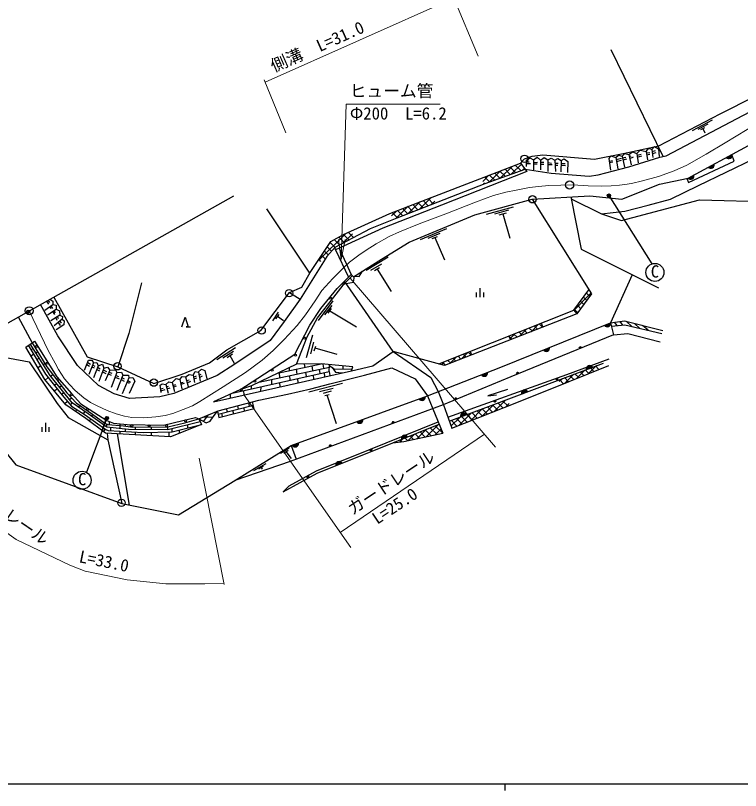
# Model space of a CAD drawing. Units: millimetres, scale not verified. Extents: x 40000 to 680000, y 20000 to 380000.
# Drawn here: x 94823 to 203206, y 204000 to 319874 of the extents above; entities that cross this region are included whole.
import ezdxf
from ezdxf.enums import TextEntityAlignment as Align

# ---------------------------------------------------------------- set-up
doc = ezdxf.new("R2010")
doc.units = ezdxf.units.MM
doc.header["$LTSCALE"] = 1000
doc.header["$PDMODE"] = 32
doc.header["$PDSIZE"] = 500
doc.linetypes.add('CHAIN', pattern=[18.5, 12, -1.5, 3.5, -1.5])
for name, color, linetype, lineweight in [('M-BGD', 7, 'Continuous', 25), ('M-BGD-EXST', 7, 'Continuous', 25), ('M-BMK', 2, 'CHAIN', 13), ('M-BMK-OTRS', 5, 'Continuous', 25), ('M-BMK-SRVR', 3, 'Continuous', 25), ('M-STR-HTXT', 7, 'Continuous', 13), ('M-TTL-BAND', 7, 'Continuous', 25)]:
    doc.layers.add(name, color=color, linetype=linetype, lineweight=lineweight)
doc.layers.add('M-OTRS', color=6, linetype='Continuous')
doc.styles.add('ＭＳ ゴシック', font='')
doc.styles.get('ＭＳ ゴシック').set_extended_font_data('MS Gothic')

# ---------------------------------------------------------------- blocks, each defined once
blk = doc.blocks.new('open_arrow')
at = {"color": 0, "linetype": 'Continuous', "lineweight": -2}
blk.add_lwpolyline([(7.5, 1.25), (0, 0), (7.5, -1.25)], dxfattribs=at)

msp = doc.modelspace()

# ---------------------------------------------------------------- hatches: boundary and pattern name
at = {"layer": 'M-BGD'}
for points in [[(201072, 298655, 0.82183), (201943, 299127)], [(198387, 297201, 0.82183), (199259, 297673)], [(195361, 295562, 0.82183), (196232, 296034)], [(182839, 273572, 0.82183), (183757, 273945)], [(173726, 269875, 0.82183), (174644, 270248)], [(179442, 270168, 0.4608), (179167, 270310, 0.4608), (179070, 270016)], [(164477, 266168, 0.82183), (165400, 266529)], [(181078, 267298, 0.82183), (180151, 266947)], [(170074, 266339, 0.4608), (169800, 266480, 0.4608), (169703, 266187)], [(175530, 265588, 0.4608), (175798, 265435, 0.4608), (175908, 265724)], [(171385, 263635, 0.82183), (170459, 263285)], [(155161, 262563, 0.82183), (156091, 262904)], [(160849, 262518, 0.4608), (160573, 262658, 0.4608), (160478, 262364)], [(166267, 262269, 0.4608), (166535, 262116, 0.4608), (166645, 262405)], [(162275, 260212, 0.82183), (161347, 259866)], [(145840, 259149, 0.82183), (146770, 259490)], [(151473, 258960, 0.4608), (151204, 259110, 0.4608), (151097, 258820)], [(153440, 256875, 0.82183), (152521, 256504)], [(136199, 255617, 0.82183), (137129, 255958)], [(142097, 255496, 0.4608), (141827, 255647, 0.4608), (141720, 255356)], [(147742, 254980, 0.4608), (148017, 254837, 0.4608), (148115, 255130)], [(143645, 252940, 0.82183), (142726, 252571)], [(138291, 250950, 0.4608), (138580, 250839, 0.4608), (138644, 251141)]]:
    msp.add_hatch(color=256, dxfattribs=at).paths.add_polyline_path(points)
at = {"layer": 'M-BGD-EXST'}
for points in [[(183778, 292946, 1), (183278, 292946, 0.41421), (183528, 292696, 0.41421)], [(108746, 259680, 1), (108246, 259680, 0.41421), (108496, 259430, 0.41421)]]:
    msp.add_hatch(color=256, dxfattribs=at).paths.add_polyline_path(points)

# ---------------------------------------------------------------- linework, layer by layer
at = {"layer": 'M-BGD'}
for p, q in [((196042, 302687), (199001, 304262)), ((196873, 302858), (198376, 303670)), ((197289, 302822), (197856, 303144)), ((197573, 302983), (197867, 302313)), ((186502, 299101), (186862, 297543)), ((187689, 299261), (187918, 297823)), ((187735, 298969), (188335, 299149)), ((189112, 299531), (189279, 298313)), ((189140, 299326), (189637, 299396)), ((189179, 299040), (189645, 299141)), ((189950, 299846), (190116, 298639)), ((189995, 299518), (190505, 299668)), ((190033, 299242), (190615, 299379)), ((171235, 297976), (171626, 297976)), ((172241, 297918), (172849, 297927)), ((173327, 297949), (173813, 297949)), ((174414, 298276), (174401, 296558)), ((174411, 297882), (174934, 297820)), ((175475, 298251), (175538, 296533)), ((176374, 298169), (176360, 296482)), ((183618, 298076), (184075, 298187)), ((183647, 297896), (184101, 298009)), ((184577, 298620), (184864, 296953)), ((184622, 298355), (185397, 298536)), ((184674, 298058), (185422, 298264)), ((185531, 298867), (185871, 297207)), ((185591, 298573), (186052, 298681)), ((185653, 298270), (186214, 298426)), ((186576, 298781), (186854, 298885)), ((186644, 298486), (187195, 298724)), ((187776, 298712), (188471, 298877)), ((167331, 296652), (165662, 294983)), ((169056, 297316), (167324, 295584)), ((168003, 296911), (168797, 296117)), ((168769, 297206), (169575, 296399)), ((170444, 297644), (168986, 296186)), ((169535, 297500), (170354, 296681)), ((170301, 297795), (170421, 297674)), ((170898, 297037), (170648, 296787)), ((171235, 297761), (171827, 297762)), ((172244, 297682), (172831, 297695)), ((173327, 297660), (173808, 297669)), ((174409, 297620), (175036, 297615)), ((175492, 297793), (175945, 297789)), ((175503, 297489), (175919, 297495)), ((176368, 297477), (177022, 297454)), ((176370, 297757), (177004, 297731)), ((165607, 295989), (164684, 295066)), ((164939, 295732), (165681, 294990)), ((165705, 296026), (166460, 295272)), ((166471, 296321), (167239, 295553)), ((167237, 296616), (168018, 295835)), ((164773, 294837), (164906, 294705)), ((155261, 292006), (153498, 290243)), ((156985, 292670), (155240, 290925)), ((155749, 292194), (156518, 291425)), ((156515, 292489), (157281, 291723)), ((157498, 292122), (156981, 291606)), ((138816, 281325), (132407, 290964)), ((153536, 291342), (151755, 289561)), ((152685, 291015), (153469, 290232)), ((153451, 291310), (154231, 290530)), ((154217, 291605), (154993, 290828)), ((154983, 291899), (155756, 291126)), ((165213, 290177), (169295, 291249)), ((151812, 290679), (151045, 289912)), ((151154, 290425), (151944, 289636)), ((151920, 290720), (152706, 289934)), ((166504, 290225), (168551, 290810)), ((167114, 290055), (168247, 290384)), ((167680, 290219), (168710, 286559)), ((144584, 287449), (145353, 286680)), ((155390, 286381), (159298, 288034)), ((144134, 287243), (140171, 283280)), ((142481, 286370), (143274, 285577)), ((143169, 286743), (143967, 285945)), ((145181, 287230), (143816, 285864)), ((143856, 287116), (144660, 286312)), ((156529, 286604), (158287, 287341)), ((157112, 286510), (157919, 286844)), ((157516, 286677), (158957, 283363)), ((141438, 285292), (142085, 284644)), ((141861, 285930), (142591, 285199)), ((143211, 285069), (144980, 281128)), ((140592, 284017), (141132, 283477)), ((141015, 284655), (141580, 284090)), ((142666, 284818), (144610, 280760)), ((140169, 283379), (140430, 283118)), ((150523, 283732), (147266, 281738)), ((149517, 282718), (147893, 281745)), ((149228, 282168), (148503, 281718)), ((148866, 281943), (150965, 278586)), ((144175, 279952), (145171, 280961)), ((187019, 281109), (183766, 273948)), ((135802, 278448), (137363, 277444)), ((163763, 277755), (163763, 278452)), ((164297, 277755), (164297, 279084)), ((164830, 277755), (164830, 278452)), ((180852, 278353), (178288, 275789)), ((180186, 278364), (180667, 277883)), ((99482, 277184), (99776, 276729)), ((99681, 277296), (99916, 276940)), ((140128, 274289), (142327, 277214)), ((179280, 277148), (179775, 276654)), ((179733, 277756), (180221, 277268)), ((99226, 275815), (100425, 276676)), ((99612, 275129), (100920, 275982)), ((99923, 276316), (100112, 276057)), ((100117, 276455), (100370, 276073)), ((141052, 275114), (142139, 276536)), ((141567, 275368), (142073, 276070)), ((178277, 275802), (178762, 275258)), ((178375, 275932), (178883, 275424)), ((178828, 276540), (179329, 276039)), ((101433, 275051), (100099, 274198)), ((100330, 275597), (100629, 275163)), ((100550, 275740), (100754, 275429)), ((100863, 274687), (100996, 274342)), ((101087, 274830), (101200, 274561)), ((134089, 275530), (133219, 274227)), ((134179, 275174), (133686, 274532)), ((133973, 274904), (134906, 274253)), ((141820, 275719), (145816, 273301)), ((101782, 274473), (100582, 273476)), ((101182, 273975), (101505, 273537)), ((101438, 274187), (101630, 273866)), ((173028, 273711), (171906, 272589)), ((173130, 273752), (173624, 273258)), ((173412, 273864), (173645, 273266)), ((184777, 273506), (184372, 274026)), ((185610, 273586), (185198, 274132)), ((186986, 273375), (186115, 274162)), ((188106, 273116), (187364, 273840)), ((189392, 272819), (188571, 273529)), ((120313, 273343), (120980, 273343)), ((120647, 273343), (120313, 273343)), ((169503, 272307), (168736, 271541)), ((170096, 272544), (170571, 272069)), ((171265, 273009), (170169, 271913)), ((170855, 272846), (171334, 272366)), ((171613, 273148), (172098, 272664)), ((172372, 273450), (172861, 272961)), ((173644, 273267), (173642, 273265)), ((139211, 272069), (138264, 268703)), ((168581, 271940), (168799, 271379)), ((168582, 271937), (169044, 271475)), ((169338, 272241), (169807, 271772)), ((97133, 269902), (97453, 270102)), ((124938, 268458), (127727, 270250)), ((139378, 271026), (138918, 269287)), ((139656, 270386), (139433, 269691)), ((139585, 270164), (142871, 269222)), ((97123, 268994), (97527, 269239)), ((97863, 269444), (98120, 269600)), ((125798, 268696), (127416, 269674)), ((126447, 268760), (127251, 269308)), ((126849, 269034), (127517, 267910)), ((160993, 268918), (161409, 268503)), ((162452, 269499), (161485, 268533)), ((161752, 269221), (162173, 268800)), ((162511, 269523), (162936, 269097)), ((162779, 269630), (162980, 269114)), ((98014, 268420), (98365, 268639)), ((98950, 267700), (99188, 267845)), ((105502, 267713), (105892, 267448)), ((105613, 267986), (106013, 267750)), ((106488, 267956), (105763, 266221)), ((134012, 266374), (140537, 267781)), ((138119, 267260), (138039, 267742)), ((140907, 267127), (140822, 267754)), ((158927, 268095), (158499, 267668)), ((158718, 268012), (159119, 267611)), ((159476, 268314), (159882, 267908)), ((160690, 268797), (159749, 267856)), ((160235, 268616), (160646, 268206)), ((98168, 267225), (98576, 267473)), ((106229, 267336), (106582, 267181)), ((106353, 267632), (106660, 267431)), ((107183, 267508), (106478, 265716)), ((106967, 266959), (107385, 266749)), ((107093, 267278), (107480, 267060)), ((108051, 267165), (107279, 265145)), ((107832, 266593), (108342, 266370)), ((107944, 266886), (108420, 266654)), ((108918, 266822), (108251, 265269)), ((108800, 266547), (109205, 266396)), ((122161, 266568), (122443, 265201)), ((131218, 265038), (141756, 267310)), ((135798, 266759), (135767, 267213)), ((136941, 266272), (136853, 266987)), ((138346, 265888), (138236, 266551)), ((139261, 266772), (139165, 267485)), ((140386, 266344), (140248, 266985)), ((141693, 266635), (141789, 267664)), ((143740, 267483), (143748, 267025)), ((179993, 266888), (178714, 265608)), ((179224, 266597), (179781, 266040)), ((179994, 266888), (180536, 266346)), ((181689, 267522), (180496, 266329)), ((180764, 267179), (181291, 266652)), ((181534, 267470), (182047, 266957)), ((99277, 265372), (99724, 265728)), ((100062, 265945), (100387, 266200)), ((108684, 266277), (109119, 266094)), ((109976, 266488), (109137, 264268)), ((109713, 265792), (110312, 265550)), ((109817, 266067), (110209, 265903)), ((110853, 266117), (109976, 263820)), ((110600, 265454), (111054, 265205)), ((110703, 265725), (111046, 265533)), ((111777, 265678), (110767, 263287)), ((119396, 265449), (119698, 264066)), ((120217, 265836), (120623, 264397)), ((120375, 265278), (120788, 265411)), ((121376, 266109), (121600, 264991)), ((121442, 265783), (121896, 265982)), ((121488, 265550), (121940, 265718)), ((122257, 266101), (122600, 266224)), ((122329, 265751), (122783, 265975)), ((133146, 264727), (133126, 265450)), ((134327, 265709), (134290, 266434)), ((135897, 265341), (135849, 266037)), ((137103, 264962), (137025, 265593)), ((139435, 265489), (139350, 266112)), ((141078, 265860), (140994, 266479)), ((176583, 265599), (176116, 265132)), ((176145, 265434), (176758, 264821)), ((176915, 265725), (177516, 265124)), ((178288, 266243), (176938, 264893)), ((177685, 266015), (178271, 265429)), ((178455, 266306), (179026, 265735)), ((100633, 264589), (100952, 264848)), ((101394, 264303), (101692, 264536)), ((111507, 265038), (111805, 264886)), ((111611, 265284), (112012, 265067)), ((117304, 264725), (117637, 263415)), ((117395, 264368), (117685, 264464)), ((117470, 264070), (117934, 264208)), ((118221, 264999), (118578, 263636)), ((118339, 264550), (118770, 264721)), ((118400, 264317), (118902, 264523)), ((119504, 264956), (119886, 265073)), ((119547, 264758), (120077, 264919)), ((120470, 264938), (121045, 265198)), ((130116, 264050), (130120, 264514)), ((131523, 263701), (131526, 264365)), ((134397, 264351), (134363, 264999)), ((138667, 263612), (143713, 264917)), ((100627, 263739), (101045, 264072)), ((101699, 263251), (102030, 263520)), ((116515, 264057), (116877, 264134)), ((116552, 263741), (117185, 263944)), ((126984, 262676), (126981, 263296)), ((128986, 263128), (128954, 263791)), ((140294, 263645), (142319, 264165)), ((140858, 263424), (142053, 263744)), ((141057, 263081), (141721, 263202)), ((141389, 263141), (142751, 258876)), ((102180, 261858), (102579, 262192)), ((102889, 262461), (103195, 262720)), ((103044, 261636), (103303, 261951)), ((129794, 261466), (129683, 261964)), ((168059, 262378), (166359, 260678)), ((166908, 261943), (167657, 261194)), ((167678, 262234), (168417, 261495)), ((103826, 260653), (104009, 260948)), ((104264, 261289), (104449, 261557)), ((125100, 260247), (130387, 261620)), ((126502, 260611), (126390, 261109)), ((127445, 260285), (127325, 260825)), ((128148, 261039), (128037, 261536)), ((129105, 260655), (128971, 261252)), ((164660, 261100), (162841, 259282)), ((163821, 260788), (164620, 259988)), ((164594, 261076), (165380, 260289)), ((166354, 261734), (164600, 259980)), ((165366, 261363), (166139, 260591)), ((166138, 261652), (166898, 260892)), ((168608, 261867), (168118, 261377)), ((104999, 260334), (105209, 260638)), ((105870, 259233), (106107, 259565)), ((106199, 259938), (106394, 260208)), ((122921, 259841), (124392, 259865)), ((122927, 259194), (123665, 260159)), ((125786, 259914), (125678, 260397)), ((161279, 259840), (159921, 258483)), ((160730, 259636), (161584, 258782)), ((162969, 260470), (161082, 258583)), ((161503, 259924), (162343, 259084)), ((162275, 260212), (163102, 259385)), ((163048, 260500), (163861, 259687)), ((99344, 257629), (99344, 258957)), ((107778, 257825), (108330, 259432)), ((108459, 258300), (108459, 258792)), ((108877, 258686), (108877, 259179)), ((110463, 258087), (110463, 258832)), ((111271, 258467), (111271, 258742)), ((112037, 258360), (112037, 258708)), ((114815, 258341), (114815, 258664)), ((120609, 258225), (120609, 258685)), ((151210, 255976), (158147, 258773)), ((158051, 258734), (156192, 256875)), ((157579, 258544), (158684, 257439)), ((159957, 259348), (160824, 258481)), ((98810, 257629), (98810, 258326)), ((99877, 257629), (99877, 258326)), ((107996, 257664), (108257, 258030)), ((109083, 257801), (109083, 258234)), ((110009, 257343), (111829, 246680)), ((110463, 257317), (110463, 257723)), ((111271, 257678), (111271, 258001)), ((112781, 257950), (112781, 258319)), ((112781, 257184), (112781, 257593)), ((115154, 257945), (115154, 258345)), ((115154, 257047), (115154, 257562)), ((117571, 257940), (117571, 258371)), ((117782, 256896), (117782, 257633)), ((118222, 257644), (118222, 258100)), ((119357, 257419), (119357, 257920)), ((154496, 257301), (153497, 256301)), ((154556, 257325), (155214, 256667)), ((156274, 258018), (154844, 256588)), ((155312, 257630), (156088, 256853)), ((156068, 257934), (156963, 257039)), ((156823, 258239), (157837, 257225)), ((158435, 258057), (157539, 257162)), ((160006, 258239), (160065, 258180)), ((151532, 256106), (151615, 256023)), ((152719, 256584), (152230, 256096)), ((152288, 256411), (152564, 256135)), ((153044, 256715), (153465, 256295)), ((153800, 257020), (154339, 256481)), ((134443, 254416), (135736, 255211)), ((136043, 255560), (136791, 253535)), ((134921, 254451), (135589, 254887)), ((135255, 254669), (136018, 253622)), ((130435, 251830), (132299, 252909)), ((131207, 252072), (131894, 252484)), ((131550, 252278), (131711, 252039))]:
    msp.add_line(p, q, dxfattribs=at)
for points in [[(177909, 292453), (182446, 290243), (185431, 289243), (197057, 292313), (208095, 292013), (208909, 297452), (216233, 299529), (220467, 300595), (234468, 302975), (235236, 302990), (255149, 309472), (253835, 315842)], [(182446, 290243), (185935, 290622), (189380, 291509), (192750, 292400), (196941, 294455), (205222, 298429), (214370, 302364), (233192, 310151), (237467, 313174), (245539, 315227), (253835, 315842), (265837, 315650), (279847, 314677), (291861, 310489), (296275, 308582), (301936, 303548), (309194, 299234), (311975, 297922)], [(170324, 297804), (170911, 298455), (172056, 298830), (173666, 299027), (181401, 298401), (185683, 299263), (190991, 300411), (200150, 305196), (210638, 310440)], [(170991, 296911), (174894, 296323), (180578, 295851), (181914, 296045), (186519, 297234), (191139, 298687), (192119, 298914), (209450, 308023)], [(128341, 263930), (136571, 269214), (138844, 273576), (140449, 276089), (142905, 279066), (144980, 281128), (145363, 280794), (149525, 283458), (153691, 286004), (163468, 290069), (172062, 292389), (180705, 292936), (185460, 292420), (191122, 294665), (195361, 295562), (204390, 300452)], [(183840, 296737), (183549, 298486), (183837, 298891), (184577, 298620), (184971, 299009), (185531, 298867), (185922, 299251), (186502, 299101), (187038, 299482), (187689, 299261), (188221, 299761), (189112, 299531), (189502, 300019), (189936, 299832), (190375, 300278), (190969, 299922), (191040, 298772)], [(195194, 295527), (195433, 294888), (202255, 298070), (201917, 299113)], [(100538, 277778), (105560, 268856), (110125, 267352), (115487, 264854), (119737, 266238), (123843, 267967), (126429, 269896), (131505, 272765), (135802, 278448), (137620, 279243), (138875, 281429), (141968, 286092), (143858, 287117), (150771, 290278), (170324, 297804), (171271, 296537), (158486, 291517), (149740, 288071), (142666, 284818), (142619, 285230), (141372, 283862), (137363, 277444), (134973, 274101), (132899, 271284), (127598, 267733), (124975, 266049), (118513, 263365), (116411, 262844), (111868, 262618), (109594, 263312), (107221, 264577), (104072, 267533), (101176, 271971), (98547, 276658)], [(171235, 297286), (171235, 298236), (171710, 298570), (172237, 298298), (172255, 296782)], [(172237, 298298), (172810, 298681), (173327, 298261), (173327, 296819)], [(173327, 298261), (173870, 298630), (174414, 298276), (174919, 298554), (175475, 298251), (175892, 298504), (176385, 298175), (176853, 298428), (177383, 298061), (177333, 296394)], [(142619, 285230), (147905, 288033), (151871, 289607), (165049, 294761), (170991, 296911)], [(172062, 292389), (180925, 278238), (178762, 275258), (158948, 267545), (151287, 269650), (144022, 280174)], [(177850, 292755), (179371, 284943), (190951, 279137)], [(144266, 279820), (145352, 280020), (145509, 280888), (146199, 280855), (146700, 281650)], [(113670, 279922), (111770, 272319), (110125, 267352)], [(136832, 267723), (138419, 271851), (139969, 274647), (142389, 277771), (144154, 279983)], [(158117, 267773), (178277, 275802), (180545, 278845)], [(99969, 277458), (100398, 277186), (100425, 276676), (100909, 276555), (100920, 275982), (101419, 275709), (101433, 275051), (101863, 274863), (101782, 274473), (102118, 274218), (102037, 273641), (100915, 272855)], [(95244, 274798), (97297, 270954), (99501, 267330), (102520, 263482), (103869, 261959), (106339, 260248), (108180, 258924), (108639, 258706), (110959, 258511), (112364, 258315), (117593, 258372), (120158, 258970), (122227, 259545), (125102, 260774), (131222, 262364), (135487, 263275), (138988, 264055), (141813, 264821), (147003, 266102), (151073, 267187), (154556, 265565), (156431, 263029), (158697, 257408)], [(119707, 273343), (120177, 274781), (120647, 273343)], [(183766, 273948), (185887, 274221), (191576, 272756)], [(183902, 273423), (185938, 273617), (191455, 272342)], [(184237, 272129), (186387, 272342), (191179, 271101)], [(90180, 271946), (91744, 269053), (96844, 268109), (101053, 261886), (102713, 259768), (108634, 256449)], [(97297, 270954), (97660, 271202), (101008, 265844), (103174, 263352), (104586, 261800), (108470, 259344), (109457, 258944), (111493, 258717), (116947, 258630), (119862, 259334), (121753, 259761), (122227, 259545)], [(122227, 259545), (122651, 258721), (118003, 256883), (108297, 257442), (105336, 259627), (102343, 261661), (99224, 265437), (96349, 270303), (97297, 270954)], [(96736, 270569), (99291, 266271), (101823, 263096), (103199, 261450), (105228, 260192), (108330, 257978), (108664, 257824), (113929, 257529), (118222, 257644), (122651, 258721)], [(122439, 259133), (117571, 257940), (111722, 257953), (108459, 258300), (105694, 260304), (103303, 261951), (99987, 266037), (97034, 270774)], [(145060, 266760), (148247, 267518), (151287, 269650), (156907, 265772), (157993, 263638), (158810, 261671), (160031, 258166)], [(82734, 267754), (94868, 252695), (110734, 246897), (119182, 245225), (127636, 250362)], [(105144, 266822), (105754, 268337), (106249, 268346), (106488, 267956), (106974, 267994), (107183, 267508), (107822, 267727), (108051, 267165), (108594, 267289), (108918, 266822), (109757, 266917), (109976, 266488), (110662, 266536), (110853, 266117), (111691, 266078), (111777, 265678), (112368, 265764), (112673, 265192), (111834, 263334)], [(159452, 259828), (177221, 266194), (183558, 268527)], [(159658, 259237), (165940, 261577), (182716, 267917)], [(116579, 263502), (116451, 264613), (116724, 264822), (117304, 264725), (117738, 265111), (118221, 264999), (118849, 265610), (119396, 265449), (119751, 265900), (120217, 265836), (120765, 266222), (121376, 266109), (121682, 266624), (122133, 266544), (122648, 266994), (123131, 266801), (123405, 265547)], [(127203, 263400), (141691, 266635), (141828, 266030)], [(141776, 267525), (142514, 267001), (145147, 267052)], [(142145, 267263), (142646, 266554), (143643, 266440)], [(160031, 258166), (169751, 262025), (177578, 265149), (183518, 267553)], [(168351, 263975), (165450, 262991), (166709, 263138)], [(124999, 260730), (125201, 259763), (130514, 261133), (130259, 262114)], [(122227, 259545), (122662, 259333), (123350, 258972), (123940, 259224), (124392, 259865), (124999, 260730)], [(134813, 248643), (135757, 249574), (139820, 251780), (147668, 254950), (158007, 259119)], [(108520, 257429), (108634, 256449), (110734, 246897)], [(134813, 248643), (139931, 251450), (151210, 255976), (152896, 256174), (158697, 257408)]]:
    msp.add_lwpolyline(points, dxfattribs=at)
for points in [[(127636, 250362), (136043, 255560), (156431, 263029), (167386, 267303), (183766, 273948), (184237, 272129), (168875, 265848), (158771, 261656), (135888, 253202)], [(124401, 262093), (145060, 266760), (145235, 267343), (140537, 267781), (136832, 267723), (130120, 264514), (128341, 263930)]]:
    msp.add_lwpolyline(points, close=True, dxfattribs=at)
for centre, radius in [((170911, 298455), 550), ((172121, 292393), 550), ((143878, 279819), 150), ((135738, 278363), 550), ((141888, 277599), 150), ((131620, 272788), 550), ((138009, 271652), 150), ((97977, 270405), 150), ((136666, 269107), 150), ((99551, 267880), 150), ((110070, 267422), 550), ((133176, 266854), 150), ((101156, 265438), 150), ((115513, 264984), 550), ((130606, 265202), 150), ((103152, 263149), 150), ((128568, 263894), 150), ((105591, 260983), 150), ((112194, 258553), 150), ((114815, 258514), 150), ((117410, 258588), 150), ((120232, 259264), 150), ((110659, 247008), 550)]:
    msp.add_circle(centre, radius, dxfattribs=at)
for centre, radius, start, end in [((201461, 298977), 505, 219.60619, 17.26438), ((198776, 297523), 505, 219.60619, 17.26438), ((195750, 295884), 505, 219.60619, 17.26438), ((183262, 273849), 505, 213.25124, 10.90943), ((174148, 270152), 505, 213.25124, 10.90943), ((179244, 270122), 203, 13.27402, 211.19741), ((164903, 266440), 505, 212.48658, 10.14477), ((180649, 267031), 505, 31.87194, 189.53013), ((169877, 266292), 203, 13.27402, 211.19741), ((175730, 265626), 203, 190.75057, 28.67396), ((170957, 263368), 505, 31.87194, 189.53013), ((155592, 262826), 505, 211.28992, 8.94811), ((160651, 262470), 203, 13.57577, 211.49916), ((166467, 262307), 203, 190.75057, 28.67396), ((161845, 259947), 505, 31.60521, 189.2634), ((146272, 259411), 505, 211.28992, 8.94811), ((151274, 258920), 203, 11.31385, 209.23724), ((153017, 256599), 505, 33.13095, 190.78914), ((136630, 255879), 505, 211.28992, 8.94811), ((141898, 255456), 203, 11.31385, 209.23724), ((147941, 255026), 203, 192.99835, 30.92174), ((143222, 252665), 505, 33.03374, 190.69193), ((138483, 251018), 203, 199.53439, 37.45778)]:
    msp.add_arc(centre, radius, start, end, dxfattribs=at)
at = {"layer": 'M-BGD-EXST'}
for p, q in [((183528, 292946), (189954, 282724)), ((108496, 259680), (105422, 251586))]:
    msp.add_line(p, q, dxfattribs=at)
for centre, radius in [((183528, 292946), 250), ((190417, 281456), 1350), ((108496, 259680), 250), ((104785, 250396), 1350)]:
    msp.add_circle(centre, radius, dxfattribs=at)
at = {"layer": 'M-BMK'}
msp.add_lwpolyline([(96880, 275719), (99726, 269796), (100735, 267873), (101234, 266940), (102156, 265573), (102877, 264724), (103728, 263797), (105043, 262715), (106050, 262026), (107036, 261496), (108515, 260804), (109883, 260305), (111123, 259945), (112194, 259765), (114018, 259727), (115785, 259851), (117175, 260061), (118337, 260346), (119908, 260946), (121264, 261529), (122387, 262157), (125857, 264349), (129205, 266505), (131710, 268340), (133359, 269768), (134998, 271435), (136930, 273549), (138157, 275111), (139645, 277196), (140622, 278739), (142272, 280576), (143784, 282077), (144778, 283016), (146128, 284044), (147232, 284795), (148744, 285755), (150703, 286830), (152237, 287525), (155176, 288711), (159167, 290239), (163574, 291987), (166271, 292974), (168143, 293463), (169688, 293776), (171683, 294135), (173015, 294314), (174570, 294471), (178153, 294542), (180454, 294406), (182460, 294361), (183861, 294429), (185134, 294519), (185912, 294609), (186892, 294778), (188541, 295130), (190930, 295806), (193277, 296646), (195174, 297503), (198083, 299131), (200904, 300853), (211689, 307355)], dxfattribs=at)
at = {"layer": 'M-BMK-OTRS'}
for p, q in [((191629, 298801), (183874, 314751)), ((76973, 264510), (127448, 292931))]:
    msp.add_line(p, q, dxfattribs=at)
at = {"layer": 'M-BMK-SRVR'}
for centre in [(177666, 294532), (96880, 275719)]:
    msp.add_circle(centre, 600, dxfattribs=at)
at = {"layer": 'M-OTRS'}
msp.add_point((96730, 275579), dxfattribs=at)
at = {"layer": 'M-STR-HTXT'}
for p, q in [((132142, 309902), (160347, 322498)), ((163969, 313787), (160141, 322991)), ((135244, 302331), (131990, 310275)), ((166589, 255339), (144835, 280620)), ((144940, 240345), (128986, 263128)), ((143372, 242584), (164914, 257286)), ((126006, 234820), (122272, 253691))]:
    msp.add_line(p, q, dxfattribs=at)
for points in [[(143507, 283390), (144262, 306642), (158296, 306642)], [(77769, 258944), (83318, 251522), (87446, 247219), (92287, 243392), (94920, 241527), (102946, 237675), (105248, 236771), (111501, 235499), (117284, 234918), (123150, 234890), (125968, 235010)]]:
    msp.add_lwpolyline(points, dxfattribs=at)
at = {"layer": 'M-TTL-BAND'}
for p, q in [((40000, 205000), (579000, 205000)), ((168000, 205000), (168000, 204000))]:
    msp.add_line(p, q, dxfattribs=at)

# ---------------------------------------------------------------- block references
at = {"layer": 'M-STR-HTXT', "xscale": 400, "yscale": 400, "rotation": 88.1}
msp.add_blockref('open_arrow', (143507, 283390), dxfattribs=at)

# ---------------------------------------------------------------- texts
at = {"layer": 'M-BGD-EXST', "style": 'ＭＳ ゴシック'}
for p in [(189762, 280164), (104130, 249104)]:
    msp.add_text('C', height=1833, rotation=358.508, dxfattribs=at).set_placement(p, align=Align.BOTTOM_LEFT)
at = {"layer": 'M-STR-HTXT', "style": 'ＭＳ ゴシック'}
for s, rotation, p in [('側溝\u3000L=31.0', 23.848, (133670, 310863)), ('ガードレール', 33.579, (145518, 244689)), ('ガードレール', 325.491, (86390, 248621)), ('L=25.0', 33.69, (149212, 243259)), ('L=33.0', 348.541, (104113, 237599))]:
    msp.add_text(s, height=1833, rotation=rotation, dxfattribs=at).set_placement(p, align=Align.BOTTOM_LEFT)
for s, p in [('ヒューム管', (144796, 307142)), ('Φ200\u3000L=6.2', (144811, 303773))]:
    msp.add_text(s, height=1833, dxfattribs=at).set_placement(p, align=Align.BOTTOM_LEFT)

doc.saveas('drawing.dxf')
